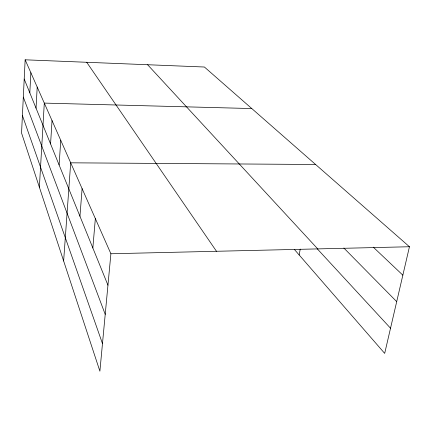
<?xml version="1.0" encoding="UTF-8"?>
<svg xmlns="http://www.w3.org/2000/svg" width="431" height="431" viewBox="0 0 431 431"><rect width="100%" height="100%" fill="white"/><g stroke="black" fill="none" stroke-linecap="round" stroke-linejoin="round"><path stroke-width="0.65" d="M25.154 59.807L21.55 133.023L99.89 371.193L110.896 253.757L25.154 59.807L204.402 67.015L409.45 246.747L384.684 353.393L294.341 249.409M29.814 92.848L30.865 72.715M36.042 108.176L37.206 87.062M39.372 187.216L44.296 103.101L251.801 108.564M50.572 143.932L52.027 120.588M59.112 164.96L60.755 140.339M63.637 260.97L70.695 162.816L315.605 164.491M79.95 216.254L82.105 188.627M92.843 247.992L95.348 218.582M299.168 254.969L300.235 249.102M110.896 253.757L409.45 246.747M373.268 247.152L402.85 275.167M343.857 248.035L396.703 301.635M147.607 64.731L317.739 248.902M317.55 249.14L390.529 328.223M86.712 62.279L216.481 251.278M24.206 79.045L107.949 285.177M23.317 97.137L105.218 314.361M22.412 115.492L102.476 343.593"/></g></svg>
